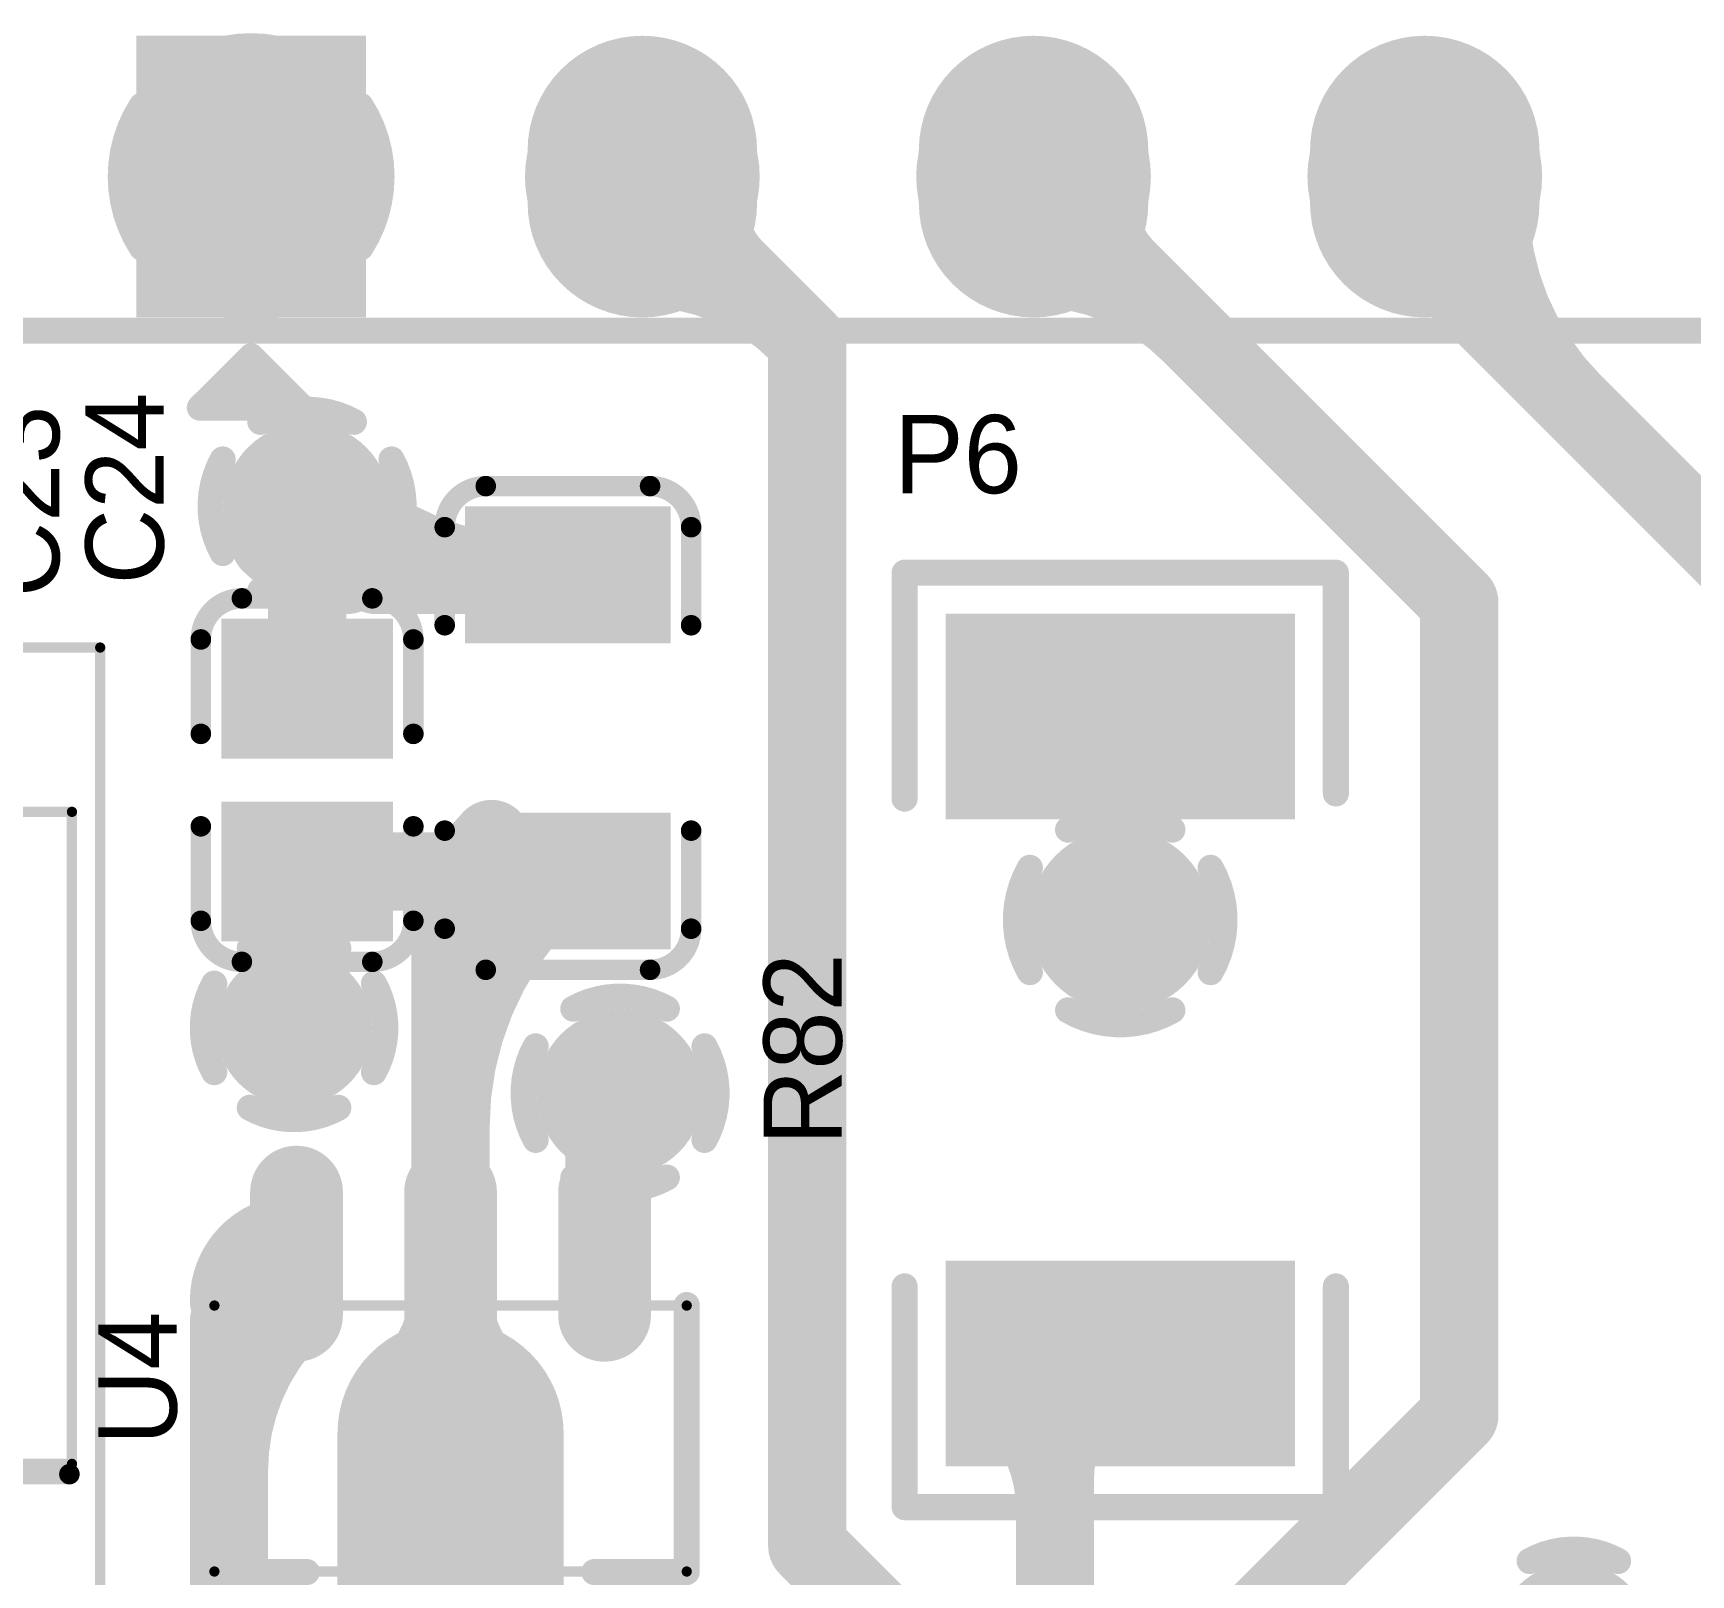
# Model space of a CAD drawing. Header units: millimetres. Extents: x 3.32 to 12.49, y 5.66 to 10.73.
# Drawn here: x 9.707 to 10.343, y 9.149 to 9.74 of the extents above; entities that cross this region are included whole.
import ezdxf

# ---------------------------------------------------------------- set-up
doc = ezdxf.new("R2010")
doc.units = ezdxf.units.MM
doc.header["$MEASUREMENT"] = 0
for name, color, linetype in [('BottomLayer', 5, 'Continuous'), ('BottomSolder', 6, 'Continuous'), ('InternalPlane1', 76, 'Continuous'), ('InternalPlane2', 16, 'Continuous'), ('Mechanical13', 56, 'Continuous'), ('Mechanical15', 56, 'Continuous'), ('MultiLayer', 9, 'Continuous'), ('PadHoleLayer', 156, 'Continuous'), ('TopLayer', 1, 'Continuous'), ('TopOverlay', 2, 'Continuous'), ('TopPaste', 8, 'Continuous'), ('TopSolder', 216, 'Continuous'), ('ViaHoleLayer', 16, 'Continuous')]:
    doc.layers.add(name, color=color, linetype=linetype)

# ---------------------------------------------------------------- blocks, each defined once
blk = doc.blocks.new('1206_C_94')
at = {"layer": 'TopLayer'}
for points in [[(-0.08091, -0.03543), (-0.03642, -0.03543), (-0.08091, 0.03543), (-0.03642, 0.03543)], [(0.03642, -0.03543), (0.08091, -0.03543), (0.03642, 0.03543), (0.08091, 0.03543)]]:
    blk.add_solid(points, dxfattribs=at)
at = {"layer": 'TopOverlay', "const_width": 0.00787}
for points in [[(-0.09272, 0.0315, -0.414213), (-0.07697, 0.04724)], [(0.07697, 0.04724, -0.414214), (0.09272, 0.0315)], [(-0.07697, -0.04724, -0.414213), (-0.09272, -0.0315)], [(0.09272, -0.0315, -0.414214), (0.07697, -0.04724)]]:
    blk.add_lwpolyline(points, format="xyb", dxfattribs=at)
for points in [[(-0.03937, 0.04724), (-0.07697, 0.04724)], [(0.07697, 0.04724), (0.03937, 0.04724)], [(-0.09272, -0.0315), (-0.09272, 0.0315)], [(0.09272, -0.0315), (0.09272, 0.0315)], [(-0.03937, -0.04724), (-0.07697, -0.04724)], [(0.07697, -0.04724), (0.03937, -0.04724)]]:
    blk.add_lwpolyline(points, dxfattribs=at)
at = {"layer": 'TopOverlay', "const_width": 0.00394}
for points in [[(-0.07894, 0.04724, 1), (-0.075, 0.04724, 1)], [(-0.07894, 0.04724, 1), (-0.075, 0.04724, 1)], [(-0.04134, 0.04724, 1), (-0.0374, 0.04724, 1)], [(0.0374, 0.04724, 1), (0.04134, 0.04724, 1)], [(0.075, 0.04724, 1), (0.07894, 0.04724, 1)], [(0.075, 0.04724, 1), (0.07894, 0.04724, 1)], [(-0.09469, 0.0315, 1), (-0.09075, 0.0315, 1)], [(-0.09469, 0.0315, 1), (-0.09075, 0.0315, 1)], [(0.09075, 0.0315, 1), (0.09469, 0.0315, 1)], [(0.09075, 0.0315, 1), (0.09469, 0.0315, 1)], [(-0.09469, -0.0315, 1), (-0.09075, -0.0315, 1)], [(-0.09469, -0.0315, 1), (-0.09075, -0.0315, 1)], [(0.09075, -0.0315, 1), (0.09469, -0.0315, 1)], [(0.09075, -0.0315, 1), (0.09469, -0.0315, 1)], [(-0.07894, -0.04724, 1), (-0.075, -0.04724, 1)], [(-0.07894, -0.04724, 1), (-0.075, -0.04724, 1)], [(-0.04134, -0.04724, 1), (-0.0374, -0.04724, 1)], [(0.0374, -0.04724, 1), (0.04134, -0.04724, 1)], [(0.075, -0.04724, 1), (0.07894, -0.04724, 1)], [(0.075, -0.04724, 1), (0.07894, -0.04724, 1)]]:
    blk.add_lwpolyline(points, format="xyb", close=True, dxfattribs=at)
at = {"layer": 'TopPaste'}
for points in [[(-0.08091, -0.03543), (-0.03642, -0.03543), (-0.08091, 0.03543), (-0.03642, 0.03543)], [(0.03642, -0.03543), (0.08091, -0.03543), (0.03642, 0.03543), (0.08091, 0.03543)]]:
    blk.add_solid(points, dxfattribs=at)
at = {"layer": 'TopSolder'}
for points in [[(-0.08491, -0.03943), (-0.03242, -0.03943), (-0.08491, 0.03943), (-0.03242, 0.03943)], [(0.03242, -0.03943), (0.08491, -0.03943), (0.03242, 0.03943), (0.08491, 0.03943)]]:
    blk.add_solid(points, dxfattribs=at)
blk = doc.blocks.new('0805_C_95')
at = {"layer": 'TopLayer'}
for points in [[(-0.05787, -0.02894), (-0.0122, -0.02894), (-0.05787, 0.02894), (-0.0122, 0.02894)], [(0.0122, -0.02894), (0.05787, -0.02894), (0.0122, 0.02894), (0.05787, 0.02894)]]:
    blk.add_solid(points, dxfattribs=at)
at = {"layer": 'TopOverlay', "const_width": 0.00787}
for points in [[(-0.06969, 0.025, -0.414214), (-0.05394, 0.04075)], [(0.05394, 0.04075, -0.414213), (0.06969, 0.025)], [(-0.05394, -0.04075, -0.414213), (-0.06969, -0.025)], [(0.06968, -0.025, -0.414214), (0.05394, -0.04075)]]:
    blk.add_lwpolyline(points, format="xyb", dxfattribs=at)
for points in [[(-0.01772, 0.04075), (-0.05394, 0.04075)], [(0.05394, 0.04075), (0.01772, 0.04075)], [(-0.06969, -0.025), (-0.06969, 0.025)], [(0.06968, -0.025), (0.06968, 0.025)], [(-0.01772, -0.04075), (-0.05394, -0.04075)], [(0.05394, -0.04075), (0.01772, -0.04075)]]:
    blk.add_lwpolyline(points, dxfattribs=at)
at = {"layer": 'TopOverlay', "const_width": 0.00394}
for points in [[(-0.05591, 0.04075, 1), (-0.05197, 0.04075, 1)], [(-0.05591, 0.04075, 1), (-0.05197, 0.04075, 1)], [(-0.01969, 0.04075, 1), (-0.01575, 0.04075, 1)], [(0.01575, 0.04075, 1), (0.01969, 0.04075, 1)], [(0.05197, 0.04075, 1), (0.05591, 0.04075, 1)], [(0.05197, 0.04075, 1), (0.05591, 0.04075, 1)], [(-0.07165, 0.025, 1), (-0.06772, 0.025, 1)], [(-0.07165, 0.025, 1), (-0.06772, 0.025, 1)], [(0.06772, 0.025, 1), (0.07165, 0.025, 1)], [(0.06772, 0.025, 1), (0.07165, 0.025, 1)], [(-0.07165, -0.025, 1), (-0.06772, -0.025, 1)], [(-0.07165, -0.025, 1), (-0.06772, -0.025, 1)], [(0.06772, -0.025, 1), (0.07165, -0.025, 1)], [(0.06772, -0.025, 1), (0.07165, -0.025, 1)], [(-0.05591, -0.04075, 1), (-0.05197, -0.04075, 1)], [(-0.05591, -0.04075, 1), (-0.05197, -0.04075, 1)], [(-0.01969, -0.04075, 1), (-0.01575, -0.04075, 1)], [(0.01575, -0.04075, 1), (0.01969, -0.04075, 1)], [(0.05197, -0.04075, 1), (0.05591, -0.04075, 1)], [(0.05197, -0.04075, 1), (0.05591, -0.04075, 1)]]:
    blk.add_lwpolyline(points, format="xyb", close=True, dxfattribs=at)
at = {"layer": 'TopPaste'}
for points in [[(-0.05787, -0.02894), (-0.0122, -0.02894), (-0.05787, 0.02894), (-0.0122, 0.02894)], [(0.0122, -0.02894), (0.05787, -0.02894), (0.0122, 0.02894), (0.05787, 0.02894)]]:
    blk.add_solid(points, dxfattribs=at)
at = {"layer": 'TopSolder'}
for points in [[(-0.06187, -0.03294), (-0.0082, -0.03294), (-0.06187, 0.03294), (-0.0082, 0.03294)], [(0.0082, -0.03294), (0.06187, -0.03294), (0.0082, 0.03294), (0.06187, 0.03294)]]:
    blk.add_solid(points, dxfattribs=at)
blk = doc.blocks.new('MC1_5_5_ST_3_81_116')
at = {"layer": 'BottomLayer', "const_width": 0.08}
for points in [[(0.15, -0.01), (0.15, 0.01)], [(0.3, -0.01), (0.3, 0.01)], [(0.45, -0.01), (0.45, 0.01)]]:
    blk.add_lwpolyline(points, dxfattribs=at)
at = {"layer": 'BottomLayer', "const_width": 0.04}
for points in [[(0.13, 0.01, 1), (0.17, 0.01, 1)], [(0.28, 0.01, 1), (0.32, 0.01, 1)], [(0.43, 0.01, 1), (0.47, 0.01, 1)], [(0.13, -0.01, 1), (0.17, -0.01, 1)], [(0.28, -0.01, 1), (0.32, -0.01, 1)], [(0.43, -0.01, 1), (0.47, -0.01, 1)]]:
    blk.add_lwpolyline(points, format="xyb", close=True, dxfattribs=at)
at = {"layer": 'BottomLayer'}
blk.add_solid([(0.04, 0.05), (-0.04, 0.05), (0.04, -0.05), (-0.04, -0.05)], dxfattribs=at)
at = {"layer": 'BottomSolder', "const_width": 0.088}
for points in [[(0.15, -0.01), (0.15, 0.01)], [(0.3, -0.01), (0.3, 0.01)], [(0.45, -0.01), (0.45, 0.01)]]:
    blk.add_lwpolyline(points, dxfattribs=at)
at = {"layer": 'BottomSolder', "const_width": 0.044}
for points in [[(0.128, 0.01, 1), (0.172, 0.01, 1)], [(0.278, 0.01, 1), (0.322, 0.01, 1)], [(0.428, 0.01, 1), (0.472, 0.01, 1)], [(0.128, -0.01, 1), (0.172, -0.01, 1)], [(0.278, -0.01, 1), (0.322, -0.01, 1)], [(0.428, -0.01, 1), (0.472, -0.01, 1)]]:
    blk.add_lwpolyline(points, format="xyb", close=True, dxfattribs=at)
at = {"layer": 'BottomSolder'}
blk.add_solid([(0.044, 0.054), (-0.044, 0.054), (0.044, -0.054), (-0.044, -0.054)], dxfattribs=at)
at = {"layer": 'InternalPlane1', "const_width": 0.01}
for points in [[(-0.02723, 0.04193, -0.296213), (0.02723, 0.04193)], [(-0.04193, -0.02723, -0.296213), (-0.04193, 0.02723)], [(0.04193, 0.02723, -0.296213), (0.04193, -0.02723)], [(0.02723, -0.04193, -0.296213), (-0.02723, -0.04193)]]:
    blk.add_lwpolyline(points, format="xyb", dxfattribs=at)
at = {"layer": 'InternalPlane1'}
for points, const_width in [([(-0.02973, 0.04193, 1), (-0.02473, 0.04193, 1)], 0.005), ([(0.02473, 0.04193, 1), (0.02973, 0.04193, 1)], 0.005), ([(0.1275, 0, 1), (0.1725, 0, 1)], 0.045), ([(0.2775, 0, 1), (0.3225, 0, 1)], 0.045), ([(0.4275, 0, 1), (0.4725, 0, 1)], 0.045), ([(-0.04443, 0.02723, 1), (-0.03943, 0.02723, 1)], 0.005), ([(0.03943, 0.02723, 1), (0.04443, 0.02723, 1)], 0.005), ([(-0.04443, -0.02723, 1), (-0.03943, -0.02723, 1)], 0.005), ([(0.03943, -0.02723, 1), (0.04443, -0.02723, 1)], 0.005), ([(-0.02973, -0.04193, 1), (-0.02473, -0.04193, 1)], 0.005), ([(0.02473, -0.04193, 1), (0.02973, -0.04193, 1)], 0.005)]:
    blk.add_lwpolyline(points, format="xyb", close=True, dxfattribs=dict(at, const_width=const_width))
at = {"layer": 'InternalPlane2', "const_width": 0.045}
for points in [[(-0.0225, 0, 1), (0.0225, 0, 1)], [(0.1275, 0, 1), (0.1725, 0, 1)], [(0.2775, 0, 1), (0.3225, 0, 1)], [(0.4275, 0, 1), (0.4725, 0, 1)]]:
    blk.add_lwpolyline(points, format="xyb", close=True, dxfattribs=at)
at = {"layer": 'MultiLayer', "const_width": 0.08}
for points in [[(0.15, -0.01), (0.15, 0.01)], [(0.3, -0.01), (0.3, 0.01)], [(0.45, -0.01), (0.45, 0.01)]]:
    blk.add_lwpolyline(points, dxfattribs=at)
at = {"layer": 'MultiLayer', "const_width": 0.04}
for points in [[(0.13, 0.01, 1), (0.17, 0.01, 1)], [(0.28, 0.01, 1), (0.32, 0.01, 1)], [(0.43, 0.01, 1), (0.47, 0.01, 1)], [(0.13, -0.01, 1), (0.17, -0.01, 1)], [(0.28, -0.01, 1), (0.32, -0.01, 1)], [(0.43, -0.01, 1), (0.47, -0.01, 1)]]:
    blk.add_lwpolyline(points, format="xyb", close=True, dxfattribs=at)
at = {"layer": 'MultiLayer'}
blk.add_solid([(0.04, 0.05), (-0.04, 0.05), (0.04, -0.05), (-0.04, -0.05)], dxfattribs=at)
at = {"layer": 'PadHoleLayer', "const_width": 0.025}
for points in [[(-0.0125, 0, 1), (0.0125, 0, 1)], [(0.1375, 0, 1), (0.1625, 0, 1)], [(0.2875, 0, 1), (0.3125, 0, 1)], [(0.4375, 0, 1), (0.4625, 0, 1)]]:
    blk.add_lwpolyline(points, format="xyb", close=True, dxfattribs=at)
at = {"layer": 'TopLayer', "const_width": 0.08}
for points in [[(0.15, -0.01), (0.15, 0.01)], [(0.3, -0.01), (0.3, 0.01)], [(0.45, -0.01), (0.45, 0.01)]]:
    blk.add_lwpolyline(points, dxfattribs=at)
at = {"layer": 'TopLayer', "const_width": 0.04}
for points in [[(0.13, 0.01, 1), (0.17, 0.01, 1)], [(0.28, 0.01, 1), (0.32, 0.01, 1)], [(0.43, 0.01, 1), (0.47, 0.01, 1)], [(0.13, -0.01, 1), (0.17, -0.01, 1)], [(0.28, -0.01, 1), (0.32, -0.01, 1)], [(0.43, -0.01, 1), (0.47, -0.01, 1)]]:
    blk.add_lwpolyline(points, format="xyb", close=True, dxfattribs=at)
at = {"layer": 'TopLayer'}
blk.add_solid([(0.04, 0.05), (-0.04, 0.05), (0.04, -0.05), (-0.04, -0.05)], dxfattribs=at)
at = {"layer": 'TopOverlay', "const_width": 0.01}
for points in [[(-0.10236, -0.05906), (0.70236, -0.05906)], [(-0.01969, -0.08858), (0, -0.0689)], [(0, -0.0689), (0.01969, -0.08858)], [(-0.01969, -0.08858), (-0.01203, -0.08093)], [(-0.01203, -0.08093), (0.01204, -0.08093)], [(-0.01969, -0.08858), (0.01969, -0.08858)]]:
    blk.add_lwpolyline(points, dxfattribs=at)
at = {"layer": 'TopOverlay', "const_width": 0.005}
for points in [[(-0.0025, -0.0689, 1), (0.0025, -0.0689, 1)], [(-0.0025, -0.0689, 1), (0.0025, -0.0689, 1)], [(-0.01453, -0.08093, 1), (-0.00953, -0.08093, 1)], [(-0.01453, -0.08093, 1), (-0.00953, -0.08093, 1)], [(0.00954, -0.08093, 1), (0.01453, -0.08093, 1)], [(-0.02218, -0.08858, 1), (-0.01718, -0.08858, 1)], [(-0.02218, -0.08858, 1), (-0.01718, -0.08858, 1)], [(-0.02218, -0.08858, 1), (-0.01718, -0.08858, 1)], [(0.01718, -0.08858, 1), (0.02218, -0.08858, 1)], [(0.01718, -0.08858, 1), (0.02218, -0.08858, 1)]]:
    blk.add_lwpolyline(points, format="xyb", close=True, dxfattribs=at)
at = {"layer": 'TopSolder', "const_width": 0.088}
for points in [[(0.15, -0.01), (0.15, 0.01)], [(0.3, -0.01), (0.3, 0.01)], [(0.45, -0.01), (0.45, 0.01)]]:
    blk.add_lwpolyline(points, dxfattribs=at)
at = {"layer": 'TopSolder', "const_width": 0.044}
for points in [[(0.128, 0.01, 1), (0.172, 0.01, 1)], [(0.278, 0.01, 1), (0.322, 0.01, 1)], [(0.428, 0.01, 1), (0.472, 0.01, 1)], [(0.128, -0.01, 1), (0.172, -0.01, 1)], [(0.278, -0.01, 1), (0.322, -0.01, 1)], [(0.428, -0.01, 1), (0.472, -0.01, 1)]]:
    blk.add_lwpolyline(points, format="xyb", close=True, dxfattribs=at)
at = {"layer": 'TopSolder'}
blk.add_solid([(0.044, 0.054), (-0.044, 0.054), (0.044, -0.054), (-0.044, -0.054)], dxfattribs=at)
blk = doc.blocks.new('SOT_89_SOT_89_3__160')
at = {"layer": 'Mechanical13', "const_width": 0.00394}
for points in [[(-0.12185, 0.09055), (-0.12185, -0.09055)], [(-0.12185, 0.09055), (-0.01988, 0.09055)], [(-0.01988, 0.09055), (-0.01988, -0.09055)], [(-0.12185, -0.09055), (-0.01988, -0.09055)]]:
    blk.add_lwpolyline(points, dxfattribs=at)
at = {"layer": 'Mechanical13', "const_width": 0.00197}
for points in [[(-0.12283, 0.09055, 1), (-0.12087, 0.09055, 1)], [(-0.12283, 0.09055, 1), (-0.12087, 0.09055, 1)], [(-0.02087, 0.09055, 1), (-0.0189, 0.09055, 1)], [(-0.02087, 0.09055, 1), (-0.0189, 0.09055, 1)], [(-0.12283, -0.09055, 1), (-0.12087, -0.09055, 1)], [(-0.12283, -0.09055, 1), (-0.12087, -0.09055, 1)], [(-0.02087, -0.09055, 1), (-0.0189, -0.09055, 1)], [(-0.02087, -0.09055, 1), (-0.0189, -0.09055, 1)]]:
    blk.add_lwpolyline(points, format="xyb", close=True, dxfattribs=at)
at = {"layer": 'TopLayer'}
for points, const_width in [([(0.02362, 0.05906), (-0.02362, 0.05906)], 0.02756), ([(-0.0689, 0), (-0.12795, 0)], 0.07874), ([(0.02362, 0), (-0.0315, 0)], 0.02756), ([(0.02362, -0.05906), (-0.02362, -0.05906)], 0.02756)]:
    blk.add_lwpolyline(points, dxfattribs=dict(at, const_width=const_width))
for points, const_width in [([(-0.03051, 0.05906, 1), (-0.01673, 0.05906, 1)], 0.01378), ([(0.01673, 0.05906, 1), (0.03051, 0.05906, 1)], 0.01378), ([(-0.14764, 0, 1), (-0.10827, 0, 1)], 0.03937), ([(-0.08858, 0, 1), (-0.04921, 0, 1)], 0.03937), ([(-0.03839, 0, 1), (-0.02461, 0, 1)], 0.01378), ([(0.01673, 0, 1), (0.03051, 0, 1)], 0.01378), ([(-0.03051, -0.05906, 1), (-0.01673, -0.05906, 1)], 0.01378), ([(0.01673, -0.05906, 1), (0.03051, -0.05906, 1)], 0.01378)]:
    blk.add_lwpolyline(points, format="xyb", close=True, dxfattribs=dict(at, const_width=const_width))
at = {"layer": 'TopOverlay', "const_width": 0.01}
for points in [[(-0.12205, 0.09055), (-0.01969, 0.09055)], [(-0.12205, 0.09055), (-0.12205, 0.05512)], [(-0.12205, -0.05512), (-0.12205, -0.09055)], [(-0.12205, -0.09055), (-0.01969, -0.09055)]]:
    blk.add_lwpolyline(points, dxfattribs=at)
at = {"layer": 'TopOverlay', "const_width": 0.005}
for points in [[(-0.12455, 0.09055, 1), (-0.11955, 0.09055, 1)], [(-0.12455, 0.09055, 1), (-0.11955, 0.09055, 1)], [(-0.02218, 0.09055, 1), (-0.01718, 0.09055, 1)], [(-0.12455, 0.05512, 1), (-0.11955, 0.05512, 1)], [(-0.12455, -0.05512, 1), (-0.11955, -0.05512, 1)], [(-0.12455, -0.09055, 1), (-0.11955, -0.09055, 1)], [(-0.12455, -0.09055, 1), (-0.11955, -0.09055, 1)], [(-0.02218, -0.09055, 1), (-0.01718, -0.09055, 1)]]:
    blk.add_lwpolyline(points, format="xyb", close=True, dxfattribs=at)
at = {"layer": 'TopPaste'}
for points, const_width in [([(0.02362, 0.05906), (-0.02362, 0.05906)], 0.02756), ([(-0.0689, 0), (-0.12795, 0)], 0.07874), ([(0.02362, 0), (-0.0315, 0)], 0.02756), ([(0.02362, -0.05906), (-0.02362, -0.05906)], 0.02756)]:
    blk.add_lwpolyline(points, dxfattribs=dict(at, const_width=const_width))
for points, const_width in [([(-0.03051, 0.05906, 1), (-0.01673, 0.05906, 1)], 0.01378), ([(0.01673, 0.05906, 1), (0.03051, 0.05906, 1)], 0.01378), ([(-0.14764, 0, 1), (-0.10827, 0, 1)], 0.03937), ([(-0.08858, 0, 1), (-0.04921, 0, 1)], 0.03937), ([(-0.03839, 0, 1), (-0.02461, 0, 1)], 0.01378), ([(0.01673, 0, 1), (0.03051, 0, 1)], 0.01378), ([(-0.03051, -0.05906, 1), (-0.01673, -0.05906, 1)], 0.01378), ([(0.01673, -0.05906, 1), (0.03051, -0.05906, 1)], 0.01378)]:
    blk.add_lwpolyline(points, format="xyb", close=True, dxfattribs=dict(at, const_width=const_width))
at = {"layer": 'TopSolder'}
for points, const_width in [([(0.02362, 0.05906), (-0.02362, 0.05906)], 0.03556), ([(-0.0689, 0), (-0.12795, 0)], 0.08674), ([(0.02362, 0), (-0.0315, 0)], 0.03556), ([(0.02362, -0.05906), (-0.02362, -0.05906)], 0.03556)]:
    blk.add_lwpolyline(points, dxfattribs=dict(at, const_width=const_width))
for points, const_width in [([(-0.03251, 0.05906, 1), (-0.01473, 0.05906, 1)], 0.01778), ([(0.01473, 0.05906, 1), (0.03251, 0.05906, 1)], 0.01778), ([(-0.14964, 0, 1), (-0.10627, 0, 1)], 0.04337), ([(-0.09058, 0, 1), (-0.04721, 0, 1)], 0.04337), ([(-0.04039, 0, 1), (-0.02261, 0, 1)], 0.01778), ([(0.01473, 0, 1), (0.03251, 0, 1)], 0.01778), ([(-0.03251, -0.05906, 1), (-0.01473, -0.05906, 1)], 0.01778), ([(0.01473, -0.05906, 1), (0.03251, -0.05906, 1)], 0.01778)]:
    blk.add_lwpolyline(points, format="xyb", close=True, dxfattribs=dict(at, const_width=const_width))
blk = doc.blocks.new('R2512_346')
at = {"layer": 'TopLayer'}
for points in [[(-0.035433, -0.062992), (0.035433, -0.062992), (-0.035433, 0.062992), (0.035433, 0.062992)], [(0.212598, -0.062992), (0.283464, -0.062992), (0.212598, 0.062992), (0.283464, 0.062992)]]:
    blk.add_solid(points, dxfattribs=at)
at = {"layer": 'TopOverlay', "const_width": 0.01}
for points in [[(-0.055118, 0.082677), (-0.055118, -0.082677)], [(-0.055118, 0.082677), (0.029528, 0.082677)], [(0.216535, 0.082677), (0.30315, 0.082677)], [(0.30315, 0.082677), (0.30315, -0.082677)], [(-0.055118, -0.082677), (0.029528, -0.082677)], [(0.218504, -0.082677), (0.30315, -0.082677)]]:
    blk.add_lwpolyline(points, dxfattribs=at)
at = {"layer": 'TopOverlay', "const_width": 0.005}
for points in [[(-0.057618, 0.082677, 1), (-0.052618, 0.082677, 1)], [(-0.057618, 0.082677, 1), (-0.052618, 0.082677, 1)], [(0.027028, 0.082677, 1), (0.032028, 0.082677, 1)], [(0.214035, 0.082677, 1), (0.219035, 0.082677, 1)], [(0.30065, 0.082677, 1), (0.30565, 0.082677, 1)], [(0.30065, 0.082677, 1), (0.30565, 0.082677, 1)], [(-0.057618, -0.082677, 1), (-0.052618, -0.082677, 1)], [(-0.057618, -0.082677, 1), (-0.052618, -0.082677, 1)], [(0.027028, -0.082677, 1), (0.032028, -0.082677, 1)], [(0.216004, -0.082677, 1), (0.221004, -0.082677, 1)], [(0.30065, -0.082677, 1), (0.30565, -0.082677, 1)], [(0.30065, -0.082677, 1), (0.30565, -0.082677, 1)]]:
    blk.add_lwpolyline(points, format="xyb", close=True, dxfattribs=at)
at = {"layer": 'TopPaste'}
for points in [[(-0.035433, -0.062992), (0.035433, -0.062992), (-0.035433, 0.062992), (0.035433, 0.062992)], [(0.212598, -0.062992), (0.283464, -0.062992), (0.212598, 0.062992), (0.283464, 0.062992)]]:
    blk.add_solid(points, dxfattribs=at)
at = {"layer": 'TopSolder'}
for points in [[(-0.039433, -0.066992), (0.039433, -0.066992), (-0.039433, 0.066992), (0.039433, 0.066992)], [(0.208598, -0.066992), (0.287464, -0.066992), (0.208598, 0.066992), (0.287464, 0.066992)]]:
    blk.add_solid(points, dxfattribs=at)
blk = doc.blocks.new('TO_252AA_N_415')
at = {"layer": 'Mechanical13', "const_width": 0.00394}
for points in [[(-0.08858, 0.13287), (-0.08858, -0.13287)], [(-0.08858, 0.13287), (0.16142, 0.13287)], [(0.16142, 0.13287), (0.16142, -0.13287)], [(-0.08858, -0.13287), (0.16142, -0.13287)]]:
    blk.add_lwpolyline(points, dxfattribs=at)
at = {"layer": 'Mechanical13', "const_width": 0.00197}
for points in [[(-0.08957, 0.13287, 1), (-0.0876, 0.13287, 1)], [(-0.08957, 0.13287, 1), (-0.0876, 0.13287, 1)], [(0.16043, 0.13287, 1), (0.1624, 0.13287, 1)], [(0.16043, 0.13287, 1), (0.1624, 0.13287, 1)], [(-0.08957, -0.13287, 1), (-0.0876, -0.13287, 1)], [(-0.08957, -0.13287, 1), (-0.0876, -0.13287, 1)], [(0.16043, -0.13287, 1), (0.1624, -0.13287, 1)], [(0.16043, -0.13287, 1), (0.1624, -0.13287, 1)]]:
    blk.add_lwpolyline(points, format="xyb", close=True, dxfattribs=at)
at = {"layer": 'Mechanical15', "const_width": 0.00394}
for points in [[(-0.22441, 0.1437), (-0.22441, -0.1437)], [(-0.22441, 0.1437), (0.22441, 0.1437)], [(0.22441, 0.1437), (0.22441, -0.1437)], [(0, 0.01969), (0, -0.01969)], [(-0.01969, 0), (0.01969, 0)], [(-0.22441, -0.1437), (0.22441, -0.1437)]]:
    blk.add_lwpolyline(points, dxfattribs=at)
at = {"layer": 'Mechanical15', "const_width": 0.00197}
for points in [[(-0.22539, 0.1437, 1), (-0.22343, 0.1437, 1)], [(-0.22539, 0.1437, 1), (-0.22343, 0.1437, 1)], [(0.22343, 0.1437, 1), (0.22539, 0.1437, 1)], [(0.22343, 0.1437, 1), (0.22539, 0.1437, 1)], [(-0.00098, 0.01969, 1), (0.00098, 0.01969, 1)], [(-0.02067, 0, 1), (-0.0187, 0, 1)], [(0.0187, 0, 1), (0.02067, 0, 1)], [(-0.00098, -0.01969, 1), (0.00098, -0.01969, 1)], [(-0.22539, -0.1437, 1), (-0.22343, -0.1437, 1)], [(-0.22539, -0.1437, 1), (-0.22343, -0.1437, 1)], [(0.22343, -0.1437, 1), (0.22539, -0.1437, 1)], [(0.22343, -0.1437, 1), (0.22539, -0.1437, 1)]]:
    blk.add_lwpolyline(points, format="xyb", close=True, dxfattribs=at)
at = {"layer": 'TopLayer'}
for points in [[(-0.13976, 0.07106), (-0.13976, 0.10846), (-0.21457, 0.07106), (-0.21457, 0.10846)], [(0.21457, -0.10827), (0.21457, 0.10827), (-0.07677, -0.10827), (-0.07677, 0.10827)], [(-0.13976, -0.10846), (-0.13976, -0.07106), (-0.21457, -0.10846), (-0.21457, -0.07106)]]:
    blk.add_solid(points, dxfattribs=at)
at = {"layer": 'TopOverlay'}
for points, const_width in [([(-0.17224, 0.13012, 1), (-0.18209, 0.13012, 1)], 0.00984), ([(-0.18455, 0.13012, 1), (-0.17963, 0.13012, 1)], 0.00492), ([(-0.1747, 0.13012, 1), (-0.16978, 0.13012, 1)], 0.00492), ([(-0.09449, 0.13189, 1), (-0.09055, 0.13189, 1)], 0.00394), ([(-0.09449, -0.13189, 1), (-0.09055, -0.13189, 1)], 0.00394)]:
    blk.add_lwpolyline(points, format="xyb", close=True, dxfattribs=dict(at, const_width=const_width))
at = {"layer": 'TopOverlay', "const_width": 0.00787}
blk.add_lwpolyline([(-0.09252, 0.13189), (-0.09252, -0.13189)], dxfattribs=at)
at = {"layer": 'TopPaste'}
for points in [[(-0.13976, 0.07106), (-0.13976, 0.10846), (-0.21457, 0.07106), (-0.21457, 0.10846)], [(0.21457, -0.10827), (0.21457, 0.10827), (-0.07677, -0.10827), (-0.07677, 0.10827)], [(-0.13976, -0.10846), (-0.13976, -0.07106), (-0.21457, -0.10846), (-0.21457, -0.07106)]]:
    blk.add_solid(points, dxfattribs=at)
at = {"layer": 'TopSolder'}
for points in [[(-0.13576, 0.06706), (-0.13576, 0.11246), (-0.21857, 0.06706), (-0.21857, 0.11246)], [(0.21857, -0.11227), (0.21857, 0.11227), (-0.08077, -0.11227), (-0.08077, 0.11227)], [(-0.13576, -0.11246), (-0.13576, -0.06706), (-0.21857, -0.11246), (-0.21857, -0.06706)]]:
    blk.add_solid(points, dxfattribs=at)

msp = doc.modelspace()

# ---------------------------------------------------------------- linework, layer by layer
at = {"layer": 'BottomLayer'}
for points, const_width in [([(9.79951, 9.55866, 1), (9.82451, 9.55866, 1)], 0.025), ([(10.11128, 9.40004, 1), (10.13628, 9.40004, 1)], 0.025), ([(9.79701, 9.35866, 1), (9.81701, 9.35866, 1)], 0.02), ([(9.91951, 9.33366, 1), (9.94451, 9.33366, 1)], 0.025)]:
    msp.add_lwpolyline(points, format="xyb", close=True, dxfattribs=dict(at, const_width=const_width))
at = {"layer": 'InternalPlane1', "const_width": 0.01}
for points in [[(9.79407, 9.59102, -0.258618), (9.82995, 9.59102)], [(9.77965, 9.54072, -0.258618), (9.77965, 9.5766)], [(9.84437, 9.5766, -0.258618), (9.84437, 9.54072)], [(9.82995, 9.5263, -0.258618), (9.79407, 9.5263)], [(10.10378, 9.43468, -0.267949), (10.14378, 9.43468)], [(10.08914, 9.38004, -0.267949), (10.08914, 9.42004)], [(10.15842, 9.42004, -0.267949), (10.15842, 9.38004)], [(9.91407, 9.36602, -0.258618), (9.94995, 9.36602)], [(10.14378, 9.3654, -0.267949), (10.10378, 9.3654)], [(9.89965, 9.31572, -0.258618), (9.89965, 9.3516)], [(9.96437, 9.3516, -0.258618), (9.96437, 9.31572)], [(9.94995, 9.3013, -0.258618), (9.91407, 9.3013)]]:
    msp.add_lwpolyline(points, format="xyb", dxfattribs=at)
at = {"layer": 'InternalPlane1'}
for points, const_width in [([(9.79157, 9.59102, 1), (9.79657, 9.59102, 1)], 0.005), ([(9.82745, 9.59102, 1), (9.83245, 9.59102, 1)], 0.005), ([(9.77715, 9.5766, 1), (9.78215, 9.5766, 1)], 0.005), ([(9.84187, 9.5766, 1), (9.84687, 9.5766, 1)], 0.005), ([(9.77715, 9.54072, 1), (9.78215, 9.54072, 1)], 0.005), ([(9.84187, 9.54072, 1), (9.84687, 9.54072, 1)], 0.005), ([(9.79157, 9.5263, 1), (9.79657, 9.5263, 1)], 0.005), ([(9.82745, 9.5263, 1), (9.83245, 9.5263, 1)], 0.005), ([(10.10128, 9.43468, 1), (10.10628, 9.43468, 1)], 0.005), ([(10.14128, 9.43468, 1), (10.14628, 9.43468, 1)], 0.005), ([(10.08664, 9.42004, 1), (10.09164, 9.42004, 1)], 0.005), ([(10.15592, 9.42004, 1), (10.16092, 9.42004, 1)], 0.005), ([(9.79201, 9.35866, 1), (9.82201, 9.35866, 1)], 0.03), ([(10.08664, 9.38004, 1), (10.09164, 9.38004, 1)], 0.005), ([(10.15592, 9.38004, 1), (10.16092, 9.38004, 1)], 0.005), ([(9.91157, 9.36602, 1), (9.91657, 9.36602, 1)], 0.005), ([(9.94745, 9.36602, 1), (9.95245, 9.36602, 1)], 0.005), ([(10.10128, 9.3654, 1), (10.10628, 9.3654, 1)], 0.005), ([(10.14128, 9.3654, 1), (10.14628, 9.3654, 1)], 0.005), ([(9.89715, 9.3516, 1), (9.90215, 9.3516, 1)], 0.005), ([(9.96187, 9.3516, 1), (9.96687, 9.3516, 1)], 0.005), ([(9.89715, 9.31572, 1), (9.90215, 9.31572, 1)], 0.005), ([(9.96187, 9.31572, 1), (9.96687, 9.31572, 1)], 0.005), ([(9.91157, 9.3013, 1), (9.91657, 9.3013, 1)], 0.005), ([(9.94745, 9.3013, 1), (9.95245, 9.3013, 1)], 0.005), ([(10.28272, 9.12366, 1), (10.31272, 9.12366, 1)], 0.03)]:
    msp.add_lwpolyline(points, format="xyb", close=True, dxfattribs=dict(at, const_width=const_width))
at = {"layer": 'InternalPlane2'}
for points, const_width in [([(9.79601, 9.55866, 1), (9.82801, 9.55866, 1)], 0.032), ([(10.10628, 9.40004, 1), (10.14128, 9.40004, 1)], 0.035), ([(9.78754, 9.38927, 1), (9.79254, 9.38927, 1)], 0.005), ([(9.82148, 9.38927, 1), (9.82648, 9.38927, 1)], 0.005), ([(9.7739, 9.37563, 1), (9.7789, 9.37563, 1)], 0.005), ([(9.83512, 9.37563, 1), (9.84012, 9.37563, 1)], 0.005), ([(9.91601, 9.33366, 1), (9.94801, 9.33366, 1)], 0.032), ([(9.7739, 9.34169, 1), (9.7789, 9.34169, 1)], 0.005), ([(9.83512, 9.34169, 1), (9.84012, 9.34169, 1)], 0.005), ([(9.78754, 9.32805, 1), (9.79254, 9.32805, 1)], 0.005), ([(9.82148, 9.32805, 1), (9.82648, 9.32805, 1)], 0.005), ([(10.27825, 9.15427, 1), (10.28325, 9.15427, 1)], 0.005), ([(10.31218, 9.15427, 1), (10.31718, 9.15427, 1)], 0.005)]:
    msp.add_lwpolyline(points, format="xyb", close=True, dxfattribs=dict(at, const_width=const_width))
at = {"layer": 'InternalPlane2', "const_width": 0.01}
for points in [[(9.79004, 9.38927, -0.258618), (9.82398, 9.38927)], [(9.7764, 9.34169, -0.258618), (9.7764, 9.37563)], [(9.83762, 9.37563, -0.258618), (9.83762, 9.34169)], [(9.82398, 9.32805, -0.258618), (9.79004, 9.32805)], [(10.28075, 9.15427, -0.258618), (10.31468, 9.15427)]]:
    msp.add_lwpolyline(points, format="xyb", dxfattribs=at)
at = {"layer": 'MultiLayer'}
for points, const_width in [([(9.79951, 9.55866, 1), (9.82451, 9.55866, 1)], 0.025), ([(10.11128, 9.40004, 1), (10.13628, 9.40004, 1)], 0.025), ([(9.79701, 9.35866, 1), (9.81701, 9.35866, 1)], 0.02), ([(9.91951, 9.33366, 1), (9.94451, 9.33366, 1)], 0.025)]:
    msp.add_lwpolyline(points, format="xyb", close=True, dxfattribs=dict(at, const_width=const_width))
at = {"layer": 'TopLayer', "const_width": 0.03}
for points in [[(9.94055, 9.68504), (10.00378, 9.62181)], [(10.09055, 9.68504), (10.09063, 9.68504)], [(10.09063, 9.68504), (10.25378, 9.52189)], [(10.24055, 9.65512), (10.24055, 9.68504)], [(10.24055, 9.65512), (10.36378, 9.53189)], [(10.00378, 9.16004), (10.00378, 9.62181)], [(9.81201, 9.4887), (9.81201, 9.55866)], [(9.81201, 9.55866), (9.83835, 9.53232)], [(9.83835, 9.53232), (9.91201, 9.53232)], [(10.25378, 9.21004), (10.25378, 9.52189)], [(10.12378, 9.40004), (10.12378, 9.47807)], [(9.80701, 9.41362), (9.81201, 9.41862)], [(9.81201, 9.41862), (9.90839, 9.41862)], [(9.90839, 9.41862), (9.91201, 9.415)], [(9.80701, 9.35866), (9.80701, 9.41362)], [(9.86701, 9.26815), (9.86701, 9.40362)], [(9.92606, 9.32772), (9.93201, 9.33366)], [(9.92606, 9.27209), (9.92606, 9.32772)], [(9.78205, 9.24618), (9.80795, 9.27209)], [(9.86701, 9.17366), (9.86701, 9.26815)], [(9.78205, 9.0537), (9.78205, 9.24618)], [(10.09878, 9.20504), (10.12378, 9.23004)], [(10.14878, 9.10504), (10.25378, 9.21004)], [(10.09878, 9.0624), (10.09878, 9.20504)], [(10.00378, 9.16004), (10.04878, 9.11504)]]:
    msp.add_lwpolyline(points, dxfattribs=at)
at = {"layer": 'TopLayer'}
for points, const_width in [([(9.93305, 9.68504, 1), (9.94805, 9.68504, 1)], 0.015), ([(10.08305, 9.68504, 1), (10.09805, 9.68504, 1)], 0.015), ([(10.08313, 9.68504, 1), (10.09813, 9.68504, 1)], 0.015), ([(10.08313, 9.68504, 1), (10.09813, 9.68504, 1)], 0.015), ([(10.23305, 9.68504, 1), (10.24805, 9.68504, 1)], 0.015), ([(9.95805, 9.67504, 1), (9.97305, 9.67504, 1)], 0.015), ([(10.10805, 9.67504, 1), (10.12305, 9.67504, 1)], 0.015), ([(10.25805, 9.67504, 1), (10.27305, 9.67504, 1)], 0.015), ([(10.23305, 9.65512, 1), (10.24805, 9.65512, 1)], 0.015), ([(10.23305, 9.65512, 1), (10.24805, 9.65512, 1)], 0.015), ([(9.93305, 9.65004, 1), (9.94805, 9.65004, 1)], 0.015), ([(9.96866, 9.64943, 1), (9.98366, 9.64943, 1)], 0.015), ([(10.08305, 9.65004, 1), (10.09805, 9.65004, 1)], 0.015), ([(10.1186, 9.64957, 1), (10.1336, 9.64957, 1)], 0.015), ([(9.9928, 9.62529, 1), (10.0078, 9.62529, 1)], 0.015), ([(9.99628, 9.62181, 1), (10.01128, 9.62181, 1)], 0.015), ([(9.99628, 9.62181, 1), (10.01128, 9.62181, 1)], 0.015), ([(10.14293, 9.62524, 1), (10.15793, 9.62524, 1)], 0.015), ([(10.28982, 9.59835, 1), (10.30482, 9.59835, 1)], 0.015), ([(9.79951, 9.55866, 1), (9.82451, 9.55866, 1)], 0.025), ([(9.81158, 9.56573, 1), (9.82658, 9.56573, 1)], 0.015), ([(9.80451, 9.55866, 1), (9.81951, 9.55866, 1)], 0.015), ([(9.80451, 9.55866, 1), (9.81951, 9.55866, 1)], 0.015), ([(9.79037, 9.54452, 1), (9.80537, 9.54452, 1)], 0.015), ([(9.81981, 9.53232, 1), (9.83481, 9.53232, 1)], 0.015), ([(9.83085, 9.53232, 1), (9.84585, 9.53232, 1)], 0.015), ([(9.83085, 9.53232, 1), (9.84585, 9.53232, 1)], 0.015), ([(9.89224, 9.53232, 1), (9.90724, 9.53232, 1)], 0.015), ([(9.90451, 9.53232, 1), (9.91951, 9.53232, 1)], 0.015), ([(10.24628, 9.52189, 1), (10.26128, 9.52189, 1)], 0.015), ([(10.24628, 9.52189, 1), (10.26128, 9.52189, 1)], 0.015), ([(9.80451, 9.4887, 1), (9.81951, 9.4887, 1)], 0.015), ([(10.11628, 9.47807, 1), (10.13128, 9.47807, 1)], 0.015), ([(10.10183, 9.46362, 1), (10.11683, 9.46362, 1)], 0.015), ([(10.13073, 9.46362, 1), (10.14573, 9.46362, 1)], 0.015), ([(9.87523, 9.43109, 1), (9.89023, 9.43109, 1)], 0.015), ([(10.11628, 9.42874, 1), (10.13128, 9.42874, 1)], 0.015), ([(10.11628, 9.42874, 1), (10.13128, 9.42874, 1)], 0.015), ([(9.80451, 9.41862, 1), (9.81951, 9.41862, 1)], 0.015), ([(9.80451, 9.41862, 1), (9.81951, 9.41862, 1)], 0.015), ([(9.86509, 9.41862, 1), (9.88009, 9.41862, 1)], 0.015), ([(9.90089, 9.41862, 1), (9.91589, 9.41862, 1)], 0.015), ([(9.90089, 9.41862, 1), (9.91589, 9.41862, 1)], 0.015), ([(9.79951, 9.41362, 1), (9.81451, 9.41362, 1)], 0.015), ([(9.79951, 9.41362, 1), (9.81451, 9.41362, 1)], 0.015), ([(9.90451, 9.415, 1), (9.91951, 9.415, 1)], 0.015), ([(9.8862, 9.40988, 1), (9.9012, 9.40988, 1)], 0.015), ([(9.89644, 9.40988, 1), (9.91144, 9.40988, 1)], 0.015), ([(10.11128, 9.40004, 1), (10.13628, 9.40004, 1)], 0.025), ([(9.85951, 9.40362, 1), (9.87451, 9.40362, 1)], 0.015), ([(10.11628, 9.40004, 1), (10.13128, 9.40004, 1)], 0.015), ([(9.85951, 9.39314, 1), (9.87451, 9.39314, 1)], 0.015), ([(9.79701, 9.35866, 1), (9.81701, 9.35866, 1)], 0.02), ([(9.79951, 9.35866, 1), (9.81451, 9.35866, 1)], 0.015), ([(9.91951, 9.33366, 1), (9.94451, 9.33366, 1)], 0.025), ([(9.92451, 9.33366, 1), (9.93951, 9.33366, 1)], 0.015), ([(9.91856, 9.32772, 1), (9.93356, 9.32772, 1)], 0.015), ([(9.91856, 9.32772, 1), (9.93356, 9.32772, 1)], 0.015), ([(9.93158, 9.32659, 1), (9.94658, 9.32659, 1)], 0.015), ([(9.85951, 9.32071, 1), (9.87451, 9.32071, 1)], 0.015), ([(9.91856, 9.29517, 1), (9.93356, 9.29517, 1)], 0.015), ([(9.79883, 9.27964, 1), (9.81383, 9.27964, 1)], 0.015), ([(9.80045, 9.27209, 1), (9.81545, 9.27209, 1)], 0.015), ([(9.91856, 9.27209, 1), (9.93356, 9.27209, 1)], 0.015), ([(9.85951, 9.26815, 1), (9.87451, 9.26815, 1)], 0.015), ([(9.85951, 9.26815, 1), (9.87451, 9.26815, 1)], 0.015), ([(9.85951, 9.26202, 1), (9.87451, 9.26202, 1)], 0.015), ([(9.85951, 9.26202, 1), (9.87451, 9.26202, 1)], 0.015), ([(9.77455, 9.25406, 1), (9.78955, 9.25406, 1)], 0.015), ([(9.77455, 9.24618, 1), (9.78955, 9.24618, 1)], 0.015), ([(9.77455, 9.24618, 1), (9.78955, 9.24618, 1)], 0.015), ([(9.77455, 9.24618, 1), (9.78955, 9.24618, 1)], 0.015), ([(9.79959, 9.24933, 1), (9.81459, 9.24933, 1)], 0.015), ([(9.80039, 9.24968, 1), (9.81539, 9.24968, 1)], 0.015), ([(9.80108, 9.24951, 1), (9.81608, 9.24951, 1)], 0.015), ([(10.11628, 9.23004, 1), (10.13128, 9.23004, 1)], 0.015), ([(9.77455, 9.22246, 1), (9.78955, 9.22246, 1)], 0.015), ([(9.84228, 9.22042, 1), (9.85728, 9.22042, 1)], 0.015), ([(9.87674, 9.22042, 1), (9.89174, 9.22042, 1)], 0.015), ([(10.07427, 9.21559, 1), (10.08927, 9.21559, 1)], 0.015), ([(10.10317, 9.21559, 1), (10.11817, 9.21559, 1)], 0.015), ([(10.24628, 9.21004, 1), (10.26128, 9.21004, 1)], 0.015), ([(10.24628, 9.21004, 1), (10.26128, 9.21004, 1)], 0.015), ([(10.09128, 9.20504, 1), (10.10628, 9.20504, 1)], 0.015), ([(10.09128, 9.20504, 1), (10.10628, 9.20504, 1)], 0.015), ([(9.77455, 9.18887, 1), (9.78955, 9.18887, 1)], 0.015), ([(10.09128, 9.18689, 1), (10.10628, 9.18689, 1)], 0.015), ([(9.85951, 9.17366, 1), (9.87451, 9.17366, 1)], 0.015), ([(10.09128, 9.17453, 1), (10.10628, 9.17453, 1)], 0.015), ([(9.99628, 9.16004, 1), (10.01128, 9.16004, 1)], 0.015), ([(9.99628, 9.16004, 1), (10.01128, 9.16004, 1)], 0.015)]:
    msp.add_lwpolyline(points, format="xyb", close=True, dxfattribs=dict(at, const_width=const_width))
at = {"layer": 'TopLayer', "const_width": 0.03}
for points in [[(9.97616, 9.64943, -0.198912), (9.96555, 9.67504)], [(10.1261, 9.64957, -0.198912), (10.11555, 9.67504)], [(10.29732, 9.59835, -0.198912), (10.26555, 9.67504)], [(9.94055, 9.65004, -0.198912), (10.0003, 9.62529)], [(10.09055, 9.65004, -0.198912), (10.15043, 9.62524)], [(9.89974, 9.53232, -0.198912), (9.81908, 9.56573)], [(9.82731, 9.53232, -0.198912), (9.79787, 9.54452)], [(10.10933, 9.46362, -0.198912), (10.12378, 9.42874)], [(10.12378, 9.42874, -0.198912), (10.13823, 9.46362)], [(9.86701, 9.39314, -0.198912), (9.88273, 9.43109)], [(9.87259, 9.41862, -0.198912), (9.8937, 9.40988)], [(9.86701, 9.32071, -0.198912), (9.90394, 9.40988)], [(9.92606, 9.29517, -0.198912), (9.93908, 9.32659)], [(9.78205, 9.25406, -0.39904), (9.80633, 9.27964)], [(9.86701, 9.26202, -0.198912), (9.84978, 9.22042)], [(9.88424, 9.22042, -0.198912), (9.86701, 9.26202)], [(9.78205, 9.24618, -0.342762), (9.80858, 9.24951)], [(9.78205, 9.22246, -0.39904), (9.80789, 9.24968)], [(9.78205, 9.18887, -0.198912), (9.80709, 9.24933)], [(10.08177, 9.21559, -0.198912), (10.09878, 9.17453)], [(10.09878, 9.18689, -0.198912), (10.11067, 9.21559)]]:
    msp.add_lwpolyline(points, format="xyb", dxfattribs=at)
at = {"layer": 'ViaHoleLayer'}
for points, const_width in [([(9.80601, 9.55866, 1), (9.81801, 9.55866, 1)], 0.012), ([(10.11628, 9.40004, 1), (10.13128, 9.40004, 1)], 0.015), ([(9.80201, 9.35866, 1), (9.81201, 9.35866, 1)], 0.01), ([(9.92601, 9.33366, 1), (9.93801, 9.33366, 1)], 0.012)]:
    msp.add_lwpolyline(points, format="xyb", close=True, dxfattribs=dict(at, const_width=const_width))

# ---------------------------------------------------------------- block references
for name, p, rotation in [('MC1_5_5_ST_3_81_116', (9.79055, 9.68504), 360), ('1206_C_94', (9.91201, 9.47366), 270), ('R2512_346', (10.12378, 9.23004), 90), ('0805_C_95', (9.81201, 9.45366), 270), ('TO_252AA_N_415', (9.58898, 9.28008), 90), ('SOT_89_SOT_89_3__160', (9.86701, 9.27209), 90)]:
    msp.add_blockref(name, p, dxfattribs=dict(rotation=rotation))

# ---------------------------------------------------------------- texts
at = {"layer": 'TopOverlay'}
for s, p in [('C24', (9.75701, 9.52866)), ('C23', (9.71701, 9.52366)), ('R82', (10.01701, 9.31366)), ('U4', (9.76201, 9.19866))]:
    msp.add_text(s, height=0.03, rotation=90, dxfattribs=at).set_placement(p)
msp.add_text('P6', height=0.03, dxfattribs=at).set_placement((10.03701, 9.56366))

doc.saveas('drawing.dxf')
